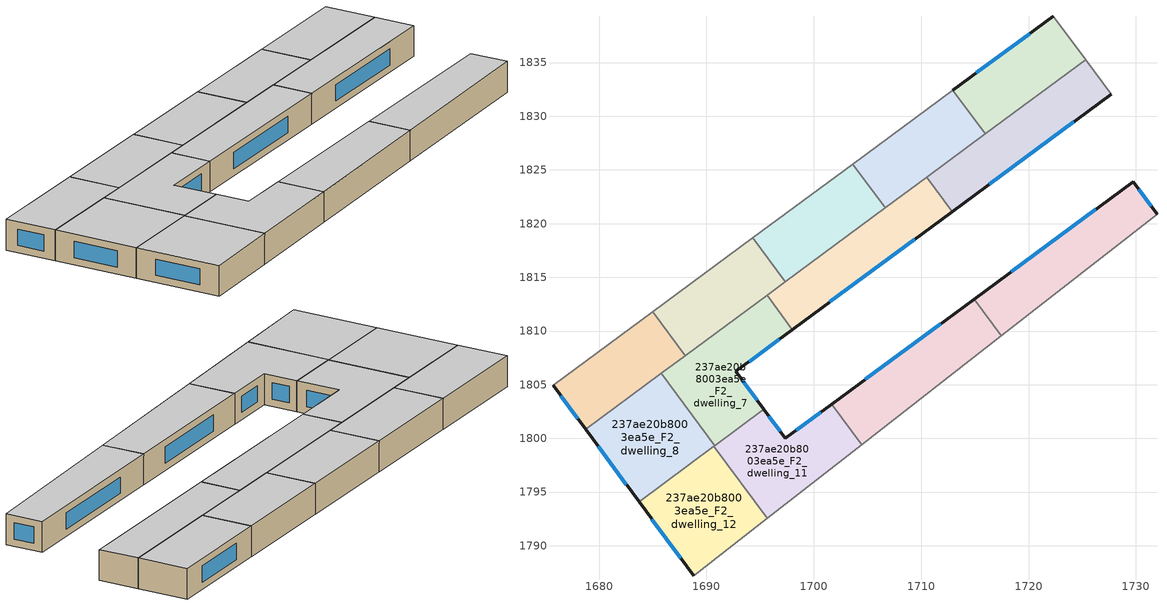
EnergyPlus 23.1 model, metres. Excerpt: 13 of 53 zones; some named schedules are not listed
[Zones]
237ae20b8003ea5e_F2_dwelling_0
 floor to 237ae20b8003ea5e_F1_dwelling_0 (EU_floor_Construction): 1722.29,1839.32 1725.31,1835.25 1715.96,1828.35 1712.95,1832.43 z6
 wall outside (EU_wall_Construction): 1722.29,1839.32 1712.95,1832.43 z6:9
 wall adiabatic (EU_wall_Construction): 1725.31,1835.25 1722.29,1839.32 z6:9
 wall to 237ae20b8003ea5e_F2_dwelling_1 (EU_wall_Construction): 1712.95,1832.43 1715.96,1828.35 z6:9
 wall to 237ae20b8003ea5e_F2_dwelling_5 (EU_wall_Construction): 1715.96,1828.35 1725.31,1835.25 z6:9
 window (EU_Window_Construction): 1720.09,1837.7 1715.14,1834.05 z6.7:8.3
 ceiling to 237ae20b8003ea5e_F3_dwelling_0 (EU_floor_Construction): 1725.31,1835.25 1722.29,1839.32 1712.95,1832.43 1715.96,1828.35 z9
237ae20b8003ea5e_F2_dwelling_1
 floor to 237ae20b8003ea5e_F1_dwelling_1 (EU_floor_Construction): 1712.95,1832.43 1715.96,1828.35 1706.64,1821.46 1703.62,1825.55 z6
 wall to 237ae20b8003ea5e_F2_dwelling_2 (EU_wall_Construction): 1703.62,1825.55 1706.64,1821.46 z6:9
 wall adiabatic (EU_wall_Construction): 1712.95,1832.43 1703.62,1825.55 z6:9
 wall to 237ae20b8003ea5e_F2_dwelling_6 (EU_wall_Construction): 1706.64,1821.46 1710.49,1824.31 z6:9
 wall to 237ae20b8003ea5e_F2_dwelling_5 (EU_wall_Construction): 1710.49,1824.31 1715.96,1828.35 z6:9
 ceiling to 237ae20b8003ea5e_F3_dwelling_1 (EU_floor_Construction): 1715.96,1828.35 1712.95,1832.43 1703.62,1825.55 1706.64,1821.46 z9
237ae20b8003ea5e_F2_dwelling_10
 floor to 237ae20b8003ea5e_F1_dwelling_10 (EU_floor_Construction): 1714.91,1812.97 1717.44,1809.55 1704.47,1799.42 1701.68,1803.2 z6
 wall outside (EU_wall_Construction): 1714.91,1812.97 1701.68,1803.2 z6:9
 wall to 237ae20b8003ea5e_F2_dwelling_11 (EU_wall_Construction): 1701.68,1803.2 1704.47,1799.42 z6:9
 wall to 237ae20b8003ea5e_F2_dwelling_9 (EU_wall_Construction): 1717.44,1809.55 1714.91,1812.97 z6:9
 wall adiabatic (EU_wall_Construction): 1704.47,1799.42 1717.44,1809.55 z6:9
 window (EU_Window_Construction): 1711.81,1810.67 1704.79,1805.49 z6.7:8.3
 ceiling to 237ae20b8003ea5e_F3_dwelling_10 (EU_floor_Construction): 1717.44,1809.55 1714.91,1812.97 1701.68,1803.2 1704.47,1799.42 z9
237ae20b8003ea5e_F2_dwelling_11
 floor to 237ae20b8003ea5e_F1_dwelling_11 (EU_floor_Construction): 1701.68,1803.2 1704.47,1799.42 1695.67,1792.54 1690.7,1799.27 1695.35,1802.71 1697.35,1800.01 z6
 wall outside (EU_wall_Construction): 1701.68,1803.2 1697.35,1800.01 1695.35,1802.71 z6:9
 wall to 237ae20b8003ea5e_F2_dwelling_12 (EU_wall_Construction): 1690.7,1799.27 1695.67,1792.54 z6:9
 wall adiabatic (EU_wall_Construction): 1695.67,1792.54 1704.47,1799.42 z6:9
 wall to 237ae20b8003ea5e_F2_dwelling_7 (EU_wall_Construction): 1695.35,1802.71 1690.78,1799.33 z6:9
 wall to 237ae20b8003ea5e_F2_dwelling_8 (EU_wall_Construction): 1690.78,1799.33 1690.7,1799.27 z6:9
 window (EU_Window_Construction): 1696.88,1800.64 1695.82,1802.07 / 1700.66,1802.45 1698.37,1800.76 z6.7:8.3
 ceiling to 237ae20b8003ea5e_F3_dwelling_11 (EU_floor_Construction): 1704.47,1799.42 1701.68,1803.2 1697.35,1800.01 1695.35,1802.71 1690.7,1799.27 1695.67,1792.54 z9
237ae20b8003ea5e_F2_dwelling_12
 floor to 237ae20b8003ea5e_F1_dwelling_12 (EU_floor_Construction): 1690.7,1799.27 1695.67,1792.54 1688.82,1787.2 1683.72,1794.11 z6
 wall outside (EU_wall_Construction): 1683.72,1794.11 1688.82,1787.2 z6:9
 wall adiabatic (EU_wall_Construction): 1688.82,1787.2 1695.67,1792.54 z6:9
 wall to 237ae20b8003ea5e_F2_dwelling_8 (EU_wall_Construction): 1690.7,1799.27 1683.72,1794.11 z6:9
 window (EU_Window_Construction): 1684.92,1792.49 1687.62,1788.82 z6.7:8.3
 ceiling to 237ae20b8003ea5e_F3_dwelling_12 (EU_floor_Construction): 1695.67,1792.54 1690.7,1799.27 1683.72,1794.11 1688.82,1787.2 z9
237ae20b8003ea5e_F2_dwelling_2
 floor to 237ae20b8003ea5e_F1_dwelling_2 (EU_floor_Construction): 1703.62,1825.55 1706.64,1821.46 1697.33,1814.58 1694.3,1818.67 z6
 wall to 237ae20b8003ea5e_F2_dwelling_3 (EU_wall_Construction): 1694.3,1818.67 1697.33,1814.58 z6:9
 wall adiabatic (EU_wall_Construction): 1703.62,1825.55 1694.3,1818.67 z6:9
 wall to 237ae20b8003ea5e_F2_dwelling_6 (EU_wall_Construction): 1697.33,1814.58 1706.64,1821.46 z6:9
 ceiling to 237ae20b8003ea5e_F3_dwelling_2 (EU_floor_Construction): 1706.64,1821.46 1703.62,1825.55 1694.3,1818.67 1697.33,1814.58 z9
237ae20b8003ea5e_F2_dwelling_3
 floor to 237ae20b8003ea5e_F1_dwelling_3 (EU_floor_Construction): 1694.3,1818.67 1697.33,1814.58 1688.03,1807.71 1685,1811.81 z6
 wall to 237ae20b8003ea5e_F2_dwelling_4 (EU_wall_Construction): 1685,1811.81 1688.03,1807.71 z6:9
 wall adiabatic (EU_wall_Construction): 1694.3,1818.67 1685,1811.81 z6:9
 wall to 237ae20b8003ea5e_F2_dwelling_7 (EU_wall_Construction): 1688.03,1807.71 1695.64,1813.33 z6:9
 wall to 237ae20b8003ea5e_F2_dwelling_6 (EU_wall_Construction): 1695.64,1813.33 1697.33,1814.58 z6:9
 ceiling to 237ae20b8003ea5e_F3_dwelling_3 (EU_floor_Construction): 1697.33,1814.58 1694.3,1818.67 1685,1811.81 1688.03,1807.71 z9
237ae20b8003ea5e_F2_dwelling_4
 floor to 237ae20b8003ea5e_F1_dwelling_4 (EU_floor_Construction): 1685,1811.81 1688.03,1807.71 1678.74,1800.85 1675.71,1804.95 z6
 wall outside (EU_wall_Construction): 1675.71,1804.95 1678.74,1800.85 z6:9
 wall adiabatic (EU_wall_Construction): 1685,1811.81 1675.71,1804.95 z6:9
 wall to 237ae20b8003ea5e_F2_dwelling_8 (EU_wall_Construction): 1678.74,1800.85 1685.81,1806.07 z6:9
 wall to 237ae20b8003ea5e_F2_dwelling_7 (EU_wall_Construction): 1685.81,1806.07 1688.03,1807.71 z6:9
 window (EU_Window_Construction): 1676.42,1803.99 1678.03,1801.81 z6.7:8.3
 ceiling to 237ae20b8003ea5e_F3_dwelling_4 (EU_floor_Construction): 1688.03,1807.71 1685,1811.81 1675.71,1804.95 1678.74,1800.85 z9
237ae20b8003ea5e_F2_dwelling_5
 floor to 237ae20b8003ea5e_F1_dwelling_5 (EU_floor_Construction): 1725.31,1835.25 1727.69,1832.04 1712.87,1821.1 1710.49,1824.31 z6
 wall outside (EU_wall_Construction): 1712.87,1821.1 1727.69,1832.04 z6:9
 wall adiabatic (EU_wall_Construction): 1727.69,1832.04 1725.31,1835.25 z6:9
 wall to 237ae20b8003ea5e_F2_dwelling_6 (EU_wall_Construction): 1710.49,1824.31 1712.87,1821.1 z6:9
 window (EU_Window_Construction): 1716.35,1823.67 1724.21,1829.47 z6.7:8.3
 ceiling to 237ae20b8003ea5e_F3_dwelling_5 (EU_floor_Construction): 1727.69,1832.04 1725.31,1835.25 1710.49,1824.31 1712.87,1821.1 z9
237ae20b8003ea5e_F2_dwelling_6
 floor to 237ae20b8003ea5e_F1_dwelling_6 (EU_floor_Construction): 1710.49,1824.31 1712.87,1821.1 1698.01,1810.13 1695.64,1813.33 z6
 wall outside (EU_wall_Construction): 1698.01,1810.13 1712.87,1821.1 z6:9
 wall to 237ae20b8003ea5e_F2_dwelling_7 (EU_wall_Construction): 1695.64,1813.33 1698.01,1810.13 z6:9
 window (EU_Window_Construction): 1701.5,1812.71 1709.38,1818.52 z6.7:8.3
 ceiling to 237ae20b8003ea5e_F3_dwelling_6 (EU_floor_Construction): 1712.87,1821.1 1710.49,1824.31 1695.64,1813.33 1698.01,1810.13 z9
237ae20b8003ea5e_F2_dwelling_7
 floor to 237ae20b8003ea5e_F1_dwelling_7 (EU_floor_Construction): 1695.64,1813.33 1698.01,1810.13 1692.73,1806.24 1695.35,1802.71 1690.78,1799.33 1685.81,1806.07 z6
 wall outside (EU_wall_Construction): 1695.35,1802.71 1692.73,1806.24 1698.01,1810.13 z6:9
 wall to 237ae20b8003ea5e_F2_dwelling_8 (EU_wall_Construction): 1685.81,1806.07 1690.78,1799.33 z6:9
 window (EU_Window_Construction): 1693.97,1807.15 1696.77,1809.22 / 1694.74,1803.54 1693.35,1805.41 z6.7:8.3
 ceiling to 237ae20b8003ea5e_F3_dwelling_7 (EU_floor_Construction): 1695.35,1802.71 1692.73,1806.24 1698.01,1810.13 1695.64,1813.33 1685.81,1806.07 1690.78,1799.33 z9
237ae20b8003ea5e_F2_dwelling_8
 floor to 237ae20b8003ea5e_F1_dwelling_8 (EU_floor_Construction): 1685.81,1806.07 1690.78,1799.33 1683.72,1794.11 1678.74,1800.85 z6
 wall outside (EU_wall_Construction): 1678.74,1800.85 1683.72,1794.11 z6:9
 window (EU_Window_Construction): 1679.91,1799.26 1682.55,1795.69 z6.7:8.3
 ceiling to 237ae20b8003ea5e_F3_dwelling_8 (EU_floor_Construction): 1690.78,1799.33 1685.81,1806.07 1678.74,1800.85 1683.72,1794.11 z9
237ae20b8003ea5e_F2_dwelling_9
 floor to 237ae20b8003ea5e_F1_dwelling_9 (EU_floor_Construction): 1729.73,1823.9 1731.96,1820.89 1717.44,1809.55 1714.91,1812.97 z6
 wall outside (EU_wall_Construction): 1731.96,1820.89 1729.73,1823.9 1714.91,1812.97 z6:9
 wall adiabatic (EU_wall_Construction): 1717.44,1809.55 1731.96,1820.89 z6:9
 window (EU_Window_Construction): 1726.25,1821.33 1718.39,1815.53 / 1731.43,1821.6 1730.25,1823.19 z6.7:8.3
 ceiling to 237ae20b8003ea5e_F3_dwelling_9 (EU_floor_Construction): 1731.96,1820.89 1729.73,1823.9 1714.91,1812.97 1717.44,1809.55 z9
[Building]
EU S2 Campaign: North Axis=0; Terrain=City; Solar Distribution=FullExterior
[Site:Location]
Budapest.Ferenc.Liszt.Intl.AP: Latitude=47.437; Longitude=19.256; Time Zone=1; Elevation=185
[SizingPeriod:WeatherFileDays]
AnnualSizingPeriod: Begin Month=1; Begin Day of Month=1; End Month=12; End Day of Month=31; Day of Week for Start Day=Monday; Use Weather File Daylight Saving Period=No; Use Weather File Rain and Snow Indicators=No
[MATERIAL]
EU_InternalMass_Material: Roughness=MediumRough; Thickness=0.1; Conductivity=1; Density=1800; Specific Heat=900; Thermal Absorptance=0.9; Solar Absorptance=0.7; Visible Absorptance=0.7
[MATERIAL:NOMASS] Roughness=MediumRough; Thermal Absorptance=0.9; Solar Absorptance=0.7; Visible Absorptance=0.7
Name | Thermal Resistance
EU_wall_NoMass | 0.832559
EU_floor_NoMass | 0.872794
[WINDOWMATERIAL:SIMPLEGLAZINGSYSTEM]
EU_Window_SimpleGlazing: UFactor=2.79869; Solar Heat Gain Coefficient=0.75; Visible Transmittance=0.75
[CONSTRUCTION]
EU_wall_Construction: EU_wall_NoMass
EU_floor_Construction: EU_floor_NoMass
EU_Window_Construction: EU_Window_SimpleGlazing
EU_InternalMass_Construction: EU_InternalMass_Material
[ZONE] Type=1; Multiplier=1; Ceiling Height=autocalculate; Floor Area=autocalculate; Part of Total Floor Area=Yes
Name | Volume
237ae20b8003ea5e_F2_dwelling_0; 237ae20b8003ea5e_F2_dwelling_3 | 176.639
237ae20b8003ea5e_F2_dwelling_1 | 176.636
237ae20b8003ea5e_F2_dwelling_10 | 220.772
237ae20b8003ea5e_F2_dwelling_11 | 220.804
237ae20b8003ea5e_F2_dwelling_12 | 220.797
237ae20b8003ea5e_F2_dwelling_2 | 176.644
237ae20b8003ea5e_F2_dwelling_4 | 176.661
237ae20b8003ea5e_F2_dwelling_5 | 220.771
237ae20b8003ea5e_F2_dwelling_6 | 220.79
237ae20b8003ea5e_F2_dwelling_7 | 220.789
237ae20b8003ea5e_F2_dwelling_8 | 220.764
237ae20b8003ea5e_F2_dwelling_9 | 220.802
[INTERNALMASS] Construction=EU_InternalMass_Construction
Name | Zone or ZoneList | Surface Area
237ae20b8003ea5e_F2_dwelling_0_EU_InternalMass | 237ae20b8003ea5e_F2_dwelling_0 | 58.8796
237ae20b8003ea5e_F2_dwelling_1_EU_InternalMass | 237ae20b8003ea5e_F2_dwelling_1 | 58.8789
237ae20b8003ea5e_F2_dwelling_2_EU_InternalMass | 237ae20b8003ea5e_F2_dwelling_2 | 58.8813
237ae20b8003ea5e_F2_dwelling_3_EU_InternalMass | 237ae20b8003ea5e_F2_dwelling_3 | 58.8795
237ae20b8003ea5e_F2_dwelling_4_EU_InternalMass | 237ae20b8003ea5e_F2_dwelling_4 | 58.8872
237ae20b8003ea5e_F2_dwelling_5_EU_InternalMass | 237ae20b8003ea5e_F2_dwelling_5 | 73.5904
237ae20b8003ea5e_F2_dwelling_6_EU_InternalMass | 237ae20b8003ea5e_F2_dwelling_6 | 73.5967
237ae20b8003ea5e_F2_dwelling_7_EU_InternalMass | 237ae20b8003ea5e_F2_dwelling_7 | 73.5963
237ae20b8003ea5e_F2_dwelling_8_EU_InternalMass | 237ae20b8003ea5e_F2_dwelling_8 | 73.5879
237ae20b8003ea5e_F2_dwelling_9_EU_InternalMass | 237ae20b8003ea5e_F2_dwelling_9 | 73.6008
237ae20b8003ea5e_F2_dwelling_10_EU_InternalMass | 237ae20b8003ea5e_F2_dwelling_10 | 73.5906
237ae20b8003ea5e_F2_dwelling_11_EU_InternalMass | 237ae20b8003ea5e_F2_dwelling_11 | 73.6012
237ae20b8003ea5e_F2_dwelling_12_EU_InternalMass | 237ae20b8003ea5e_F2_dwelling_12 | 73.5992
[OTHEREQUIPMENT] Fuel Type=Electricity; Design Level Calculation Method=Watts/Area; Power per Zone Floor Area=1; Fraction Latent=0; Fraction Radiant=0; Fraction Lost=0; Carbon Dioxide Generation Rate=0; EndUse Subcategory=EU_Step8_InternalGains
Name | Zone or ZoneList or Space or SpaceList | Schedule
EU_Step8_InternalGain_237ae20b8003ea5e_F2_dwelling_0_f000 | 237ae20b8003ea5e_F2_dwelling_0 | EU_Step8_GainSchedule_237ae20b8003ea5e_F2_dwelling_0_f000
EU_Step8_InternalGain_237ae20b8003ea5e_F2_dwelling_1_f000 | 237ae20b8003ea5e_F2_dwelling_1 | EU_Step8_GainSchedule_237ae20b8003ea5e_F2_dwelling_1_f000
EU_Step8_InternalGain_237ae20b8003ea5e_F2_dwelling_2_f000 | 237ae20b8003ea5e_F2_dwelling_2 | EU_Step8_GainSchedule_237ae20b8003ea5e_F2_dwelling_2_f000
EU_Step8_InternalGain_237ae20b8003ea5e_F2_dwelling_3_f000 | 237ae20b8003ea5e_F2_dwelling_3 | EU_Step8_GainSchedule_237ae20b8003ea5e_F2_dwelling_3_f000
EU_Step8_InternalGain_237ae20b8003ea5e_F2_dwelling_4_f000 | 237ae20b8003ea5e_F2_dwelling_4 | EU_Step8_GainSchedule_237ae20b8003ea5e_F2_dwelling_4_f000
EU_Step8_InternalGain_237ae20b8003ea5e_F2_dwelling_5_f000 | 237ae20b8003ea5e_F2_dwelling_5 | EU_Step8_GainSchedule_237ae20b8003ea5e_F2_dwelling_5_f000
EU_Step8_InternalGain_237ae20b8003ea5e_F2_dwelling_6_f000 | 237ae20b8003ea5e_F2_dwelling_6 | EU_Step8_GainSchedule_237ae20b8003ea5e_F2_dwelling_6_f000
EU_Step8_InternalGain_237ae20b8003ea5e_F2_dwelling_7_f000 | 237ae20b8003ea5e_F2_dwelling_7 | EU_Step8_GainSchedule_237ae20b8003ea5e_F2_dwelling_7_f000
EU_Step8_InternalGain_237ae20b8003ea5e_F2_dwelling_8_f000 | 237ae20b8003ea5e_F2_dwelling_8 | EU_Step8_GainSchedule_237ae20b8003ea5e_F2_dwelling_8_f000
EU_Step8_InternalGain_237ae20b8003ea5e_F2_dwelling_9_f000 | 237ae20b8003ea5e_F2_dwelling_9 | EU_Step8_GainSchedule_237ae20b8003ea5e_F2_dwelling_9_f000
EU_Step8_InternalGain_237ae20b8003ea5e_F2_dwelling_10_f000 | 237ae20b8003ea5e_F2_dwelling_10 | EU_Step8_GainSchedule_237ae20b8003ea5e_F2_dwelling_10_f000
EU_Step8_InternalGain_237ae20b8003ea5e_F2_dwelling_11_f000 | 237ae20b8003ea5e_F2_dwelling_11 | EU_Step8_GainSchedule_237ae20b8003ea5e_F2_dwelling_11_f000
EU_Step8_InternalGain_237ae20b8003ea5e_F2_dwelling_12_f000 | 237ae20b8003ea5e_F2_dwelling_12 | EU_Step8_GainSchedule_237ae20b8003ea5e_F2_dwelling_12_f000
[ZONEVENTILATION:DESIGNFLOWRATE] Schedule=EU_AlwaysOn; Design Flow Rate Calculation Method=AirChanges/Hour; Air Changes per Hour=0.475469; Ventilation Type=Natural; Fan Pressure Rise=0; Fan Total Efficiency=1; Constant Term Coefficient=1; Temperature Term Coefficient=0; Velocity Term Coefficient=0; Velocity Squared Term Coefficient=0; Minimum Indoor Temperature=-100; Maximum Indoor Temperature=100; Delta Temperature=-100; Minimum Outdoor Temperature=-100; Maximum Outdoor Temperature=100; Maximum Wind Speed=40
Name | Zone or ZoneList or Space or SpaceList
EU_ConstantAir_237ae20b8003ea5e_F2_dwelling_0 | 237ae20b8003ea5e_F2_dwelling_0
EU_ConstantAir_237ae20b8003ea5e_F2_dwelling_1 | 237ae20b8003ea5e_F2_dwelling_1
EU_ConstantAir_237ae20b8003ea5e_F2_dwelling_2 | 237ae20b8003ea5e_F2_dwelling_2
EU_ConstantAir_237ae20b8003ea5e_F2_dwelling_3 | 237ae20b8003ea5e_F2_dwelling_3
EU_ConstantAir_237ae20b8003ea5e_F2_dwelling_4 | 237ae20b8003ea5e_F2_dwelling_4
EU_ConstantAir_237ae20b8003ea5e_F2_dwelling_5 | 237ae20b8003ea5e_F2_dwelling_5
EU_ConstantAir_237ae20b8003ea5e_F2_dwelling_6 | 237ae20b8003ea5e_F2_dwelling_6
EU_ConstantAir_237ae20b8003ea5e_F2_dwelling_7 | 237ae20b8003ea5e_F2_dwelling_7
EU_ConstantAir_237ae20b8003ea5e_F2_dwelling_8 | 237ae20b8003ea5e_F2_dwelling_8
EU_ConstantAir_237ae20b8003ea5e_F2_dwelling_9 | 237ae20b8003ea5e_F2_dwelling_9
EU_ConstantAir_237ae20b8003ea5e_F2_dwelling_10 | 237ae20b8003ea5e_F2_dwelling_10
EU_ConstantAir_237ae20b8003ea5e_F2_dwelling_11 | 237ae20b8003ea5e_F2_dwelling_11
EU_ConstantAir_237ae20b8003ea5e_F2_dwelling_12 | 237ae20b8003ea5e_F2_dwelling_12
[HVACTEMPLATE:ZONE:IDEALLOADSAIRSYSTEM] System Availability Schedule=EU_AlwaysOn; Maximum Heating Supply Air Temperature=50; Minimum Cooling Supply Air Temperature=13; Maximum Heating Supply Air Humidity Ratio=0.0156; Minimum Cooling Supply Air Humidity Ratio=0.0077; Heating Limit=NoLimit; Cooling Limit=NoLimit; Heating Availability Schedule=EU_AlwaysOn; Cooling Availability Schedule=EU_CoolingOff; Dehumidification Control Type=ConstantSensibleHeatRatio; Cooling Sensible Heat Ratio=0.7; Dehumidification Setpoint=60; Humidification Control Type=None; Humidification Setpoint=30; Outdoor Air Method=None; Outdoor Air Flow Rate per Person=0.00944; Outdoor Air Flow Rate per Zone Floor Area=0; Outdoor Air Flow Rate per Zone=0; Demand Controlled Ventilation Type=None; Outdoor Air Economizer Type=NoEconomizer; Heat Recovery Type=None; Sensible Heat Recovery Effectiveness=0.7; Latent Heat Recovery Effectiveness=0.65
Name | Template Thermostat
237ae20b8003ea5e_F2_dwelling_0 | EU_HeatOnly_237ae20b8003ea5e_F2_dwelling_0
237ae20b8003ea5e_F2_dwelling_1 | EU_HeatOnly_237ae20b8003ea5e_F2_dwelling_1
237ae20b8003ea5e_F2_dwelling_2 | EU_HeatOnly_237ae20b8003ea5e_F2_dwelling_2
237ae20b8003ea5e_F2_dwelling_3 | EU_HeatOnly_237ae20b8003ea5e_F2_dwelling_3
237ae20b8003ea5e_F2_dwelling_4 | EU_HeatOnly_237ae20b8003ea5e_F2_dwelling_4
237ae20b8003ea5e_F2_dwelling_5 | EU_HeatOnly_237ae20b8003ea5e_F2_dwelling_5
237ae20b8003ea5e_F2_dwelling_6 | EU_HeatOnly_237ae20b8003ea5e_F2_dwelling_6
237ae20b8003ea5e_F2_dwelling_7 | EU_HeatOnly_237ae20b8003ea5e_F2_dwelling_7
237ae20b8003ea5e_F2_dwelling_8 | EU_HeatOnly_237ae20b8003ea5e_F2_dwelling_8
237ae20b8003ea5e_F2_dwelling_9 | EU_HeatOnly_237ae20b8003ea5e_F2_dwelling_9
237ae20b8003ea5e_F2_dwelling_10 | EU_HeatOnly_237ae20b8003ea5e_F2_dwelling_10
237ae20b8003ea5e_F2_dwelling_11 | EU_HeatOnly_237ae20b8003ea5e_F2_dwelling_11
237ae20b8003ea5e_F2_dwelling_12 | EU_HeatOnly_237ae20b8003ea5e_F2_dwelling_12
[SIZING:ZONE] Zone Cooling Design Supply Air Temperature Input Method=SupplyAirTemperature; Zone Cooling Design Supply Air Temperature=13; Zone Heating Design Supply Air Temperature Input Method=SupplyAirTemperature; Zone Heating Design Supply Air Temperature=50; Zone Cooling Design Supply Air Humidity Ratio=0.008; Zone Heating Design Supply Air Humidity Ratio=0.008; Cooling Design Air Flow Method=DesignDay; Cooling Design Air Flow Rate=0; Cooling Minimum Air Flow per Zone Floor Area=0.000762; Cooling Minimum Air Flow=0; Cooling Minimum Air Flow Fraction=0.2; Heating Design Air Flow Method=DesignDay; Heating Design Air Flow Rate=0; Heating Maximum Air Flow per Zone Floor Area=0.002032; Heating Maximum Air Flow=0.141576; Heating Maximum Air Flow Fraction=0.3; Account for Dedicated Outdoor Air System=No; Dedicated Outdoor Air System Control Strategy=NeutralSupplyAir; Dedicated Outdoor Air Low Setpoint Temperature for Design=autosize; Dedicated Outdoor Air High Setpoint Temperature for Design=autosize; Zone Load Sizing Method=Sensible Load Only No Latent Load; Zone Latent Cooling Design Supply Air Humidity Ratio Input Method=HumidityRatioDifference; Zone Cooling Design Supply Air Humidity Ratio Difference=0.005; Zone Latent Heating Design Supply Air Humidity Ratio Input Method=HumidityRatioDifference; Zone Humidification Design Supply Air Humidity Ratio Difference=0.005
237ae20b8003ea5e_F2_dwelling_0; 237ae20b8003ea5e_F2_dwelling_1; 237ae20b8003ea5e_F2_dwelling_2; 237ae20b8003ea5e_F2_dwelling_3; 237ae20b8003ea5e_F2_dwelling_4; 237ae20b8003ea5e_F2_dwelling_5; 237ae20b8003ea5e_F2_dwelling_6; 237ae20b8003ea5e_F2_dwelling_7; 237ae20b8003ea5e_F2_dwelling_8; 237ae20b8003ea5e_F2_dwelling_9; 237ae20b8003ea5e_F2_dwelling_10; 237ae20b8003ea5e_F2_dwelling_11; 237ae20b8003ea5e_F2_dwelling_12
[SCHEDULE:FILE] Column Number=1; Rows to Skip at Top=0; Number of Hours of Data=8760; Column Separator=Comma; Interpolate to Timestep=No; Minutes per Item=60; Adjust Schedule for Daylight Savings=Yes
Name | File
EU_Step8_GainSchedule_237ae20b8003ea5e_F2_dwelling_0_f000 | ../../schedules/237ae20b8003ea5e/237ae20b8003ea5e_F2_dwelling_0_f000_gain.csv
EU_Step8_GainSchedule_237ae20b8003ea5e_F2_dwelling_1_f000 | ../../schedules/237ae20b8003ea5e/237ae20b8003ea5e_F2_dwelling_1_f000_gain.csv
EU_Step8_GainSchedule_237ae20b8003ea5e_F2_dwelling_2_f000 | ../../schedules/237ae20b8003ea5e/237ae20b8003ea5e_F2_dwelling_2_f000_gain.csv
